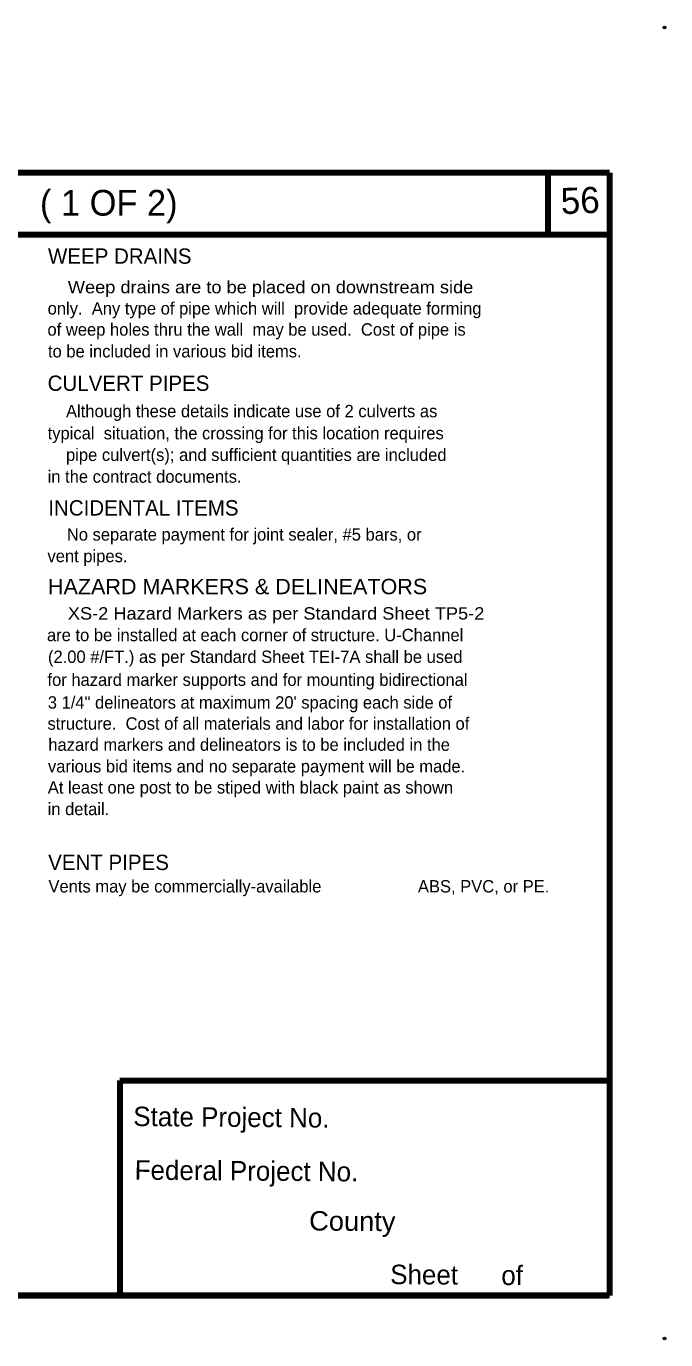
# Model space of a CAD drawing. Extents: x -8731 to -4066, y -66522 to -56618.
# Drawn here: x -4648 to -4066, y -66522 to -65327 of the extents above; entities that cross this region are included whole.
import ezdxf
from ezdxf.enums import TextEntityAlignment as Align

# ---------------------------------------------------------------- set-up
doc = ezdxf.new("R2010")
doc.units = 0
doc.header["$LTSCALE"] = 4.5
doc.header["$PDMODE"] = 32
doc.header["$PDSIZE"] = 2.25
doc.layers.add('1', color=7, linetype='Continuous', lineweight=13)
doc.layers.add('3', color=7, linetype='Continuous', lineweight=40)

msp = doc.modelspace()

# ---------------------------------------------------------------- linework, layer by layer
at = {"layer": '1', "lineweight": 100}
for p, q in [((-4117.54, -65460.06), (-5609.76, -65460.06)), ((-4173.78, -65460.06), (-4173.78, -65516.3)), ((-4117.54, -65460.06), (-4117.54, -66481.48)), ((-4117.54, -65516.3), (-5609.76, -65516.3)), ((-4563.26, -66285.8), (-4117.54, -66285.8)), ((-4563.26, -66285.8), (-4563.26, -66481.48)), ((-4117.54, -66481.48), (-4757.66, -66481.48))]:
    msp.add_line(p, q, dxfattribs=at)
msp.add_lwpolyline([(-5609.76, -65463.56), (-5609.76, -66481.48), (-4119, -66481.48)], dxfattribs=at)
at = {"layer": '1'}
for p in [(-4067.6, -65327.84), (-4067.6, -66520.44)]:
    msp.add_point(p, dxfattribs=at)

# ---------------------------------------------------------------- texts
for s, height, rotation, p in [('56', 23.78, 2.121, (-4161.56, -65497.68)), ('State Project No.', 17.66, 359.537, (-4550.98, -66327.18)), ('Federal Project No.', 17.66, 359.537, (-4549.72, -66375.92)), ('Sheet      of', 17.66, 359.537, (-4317.22, -66470.92))]:
    msp.add_text(s, height=height, rotation=rotation, dxfattribs=at).set_placement(p)
at = {"layer": '1', "width": 1.05}
msp.add_text('County', height=17.66, rotation=359.537, dxfattribs=at).set_placement((-4390.98, -66422.18))
at = {"layer": '3'}
msp.add_text('( 1 OF 2)', height=23.4, dxfattribs=at).set_placement((-4573.22, -65499), align=Align.CENTER)
for s, height, p in [('WEEP DRAINS', 13.95, (-4628.54, -65542.76)), ('only.  Any type of pipe which will  provide adequate forming', 11.25, (-4628.84, -65588.96)), ('of weep holes thru the wall  may be used.  Cost of pipe is', 11.25, (-4628.98, -65608.16)), ('to be included in various bid items.', 11.25, (-4628.54, -65627.96)), ('CULVERT PIPES', 13.95, (-4628.84, -65658.4)), ('    Although these details indicate use of 2 culverts as', 11.25, (-4628.84, -65682.4)), ('typical  situation, the crossing for this location requires', 11.25, (-4628.84, -65702.5)), ('    pipe culvert(s); and sufficient quantities are included', 11.25, (-4628.84, -65722.16)), ('in the contract documents.', 11.25, (-4628.84, -65741.96)), ('INCIDENTAL ITEMS', 13.95, (-4628.24, -65771.8)), ('    No separate payment for joint sealer, #5 bars, or', 11.25, (-4628.1, -65794.6)), ('vent pipes.', 11.25, (-4628.98, -65814.24)), ('are to be installed at each corner of structure. U-Channel', 11.25, (-4629.44, -65886.1)), ('(2.00 #/FT.) as per Standard Sheet TEI-7A shall be used', 11.25, (-4628.54, -65905.9)), ('for hazard marker supports and for mounting bidirectional', 11.25, (-4628.98, -65926.76)), ('3 1/4" delineators at maximum 20\' spacing each side of', 11.25, (-4628.7, -65947.44)), ('structure.  Cost of all materials and labor for installation of', 11.25, (-4628.98, -65966.64)), ('hazard markers and delineators is to be included in the', 11.25, (-4628.24, -65985.84)), ('various bid items and no separate payment will be made.', 11.25, (-4628.54, -66005.5)), ('At least one post to be stiped with black paint as shown', 11.25, (-4628.7, -66024.7)), ('in detail.', 11.25, (-4628.84, -66044.36)), ('VENT PIPES', 13.95, (-4628.38, -66094.3)), ('Vents may be commercially-available', 11.25, (-4628.1, -66114.7)), ('ABS, PVC, or PE.', 11.25, (-4291.94, -66114.7))]:
    msp.add_text(s, height=height, dxfattribs=at).set_placement(p)
for s, height, width, p in [('    Weep drains are to be placed on downstream side', 11.25, 1.1, (-4628.84, -65569.6)), ('HAZARD MARKERS & DELINEATORS', 13.95, 1.05, (-4628.54, -65843.36)), ('    XS-2 Hazard Markers as per Standard Sheet TP5-2', 11.25, 1.1, (-4628.84, -65866.44))]:
    msp.add_text(s, height=height, dxfattribs=dict(at, width=width)).set_placement(p)

doc.saveas('drawing.dxf')
